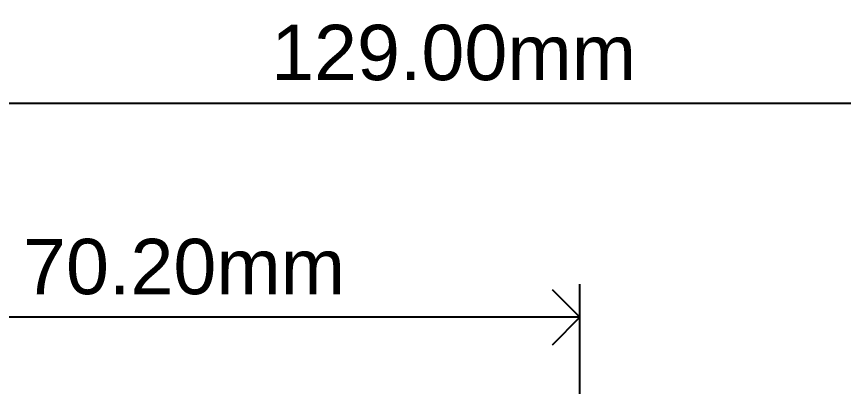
# Model space of a CAD drawing. Header units: millimetres. Extents: x 22 to 202, y 169 to 282.
# Drawn here: x 90.39 to 127.77, y 264.98 to 281.69 of the extents above; entities that cross this region are included whole.
import ezdxf

# ---------------------------------------------------------------- set-up
doc = ezdxf.new("R2010")
doc.units = ezdxf.units.MM
doc.header["$LTSCALE"] = 0.75
doc.layers.add('FD_Dimensions', color=7, linetype='Continuous', lineweight=25)
doc.styles.get("Standard").update_dxf_attribs({"font": 'arial.ttf'})
doc.dimstyles.new('Dim-ISO-25', dxfattribs={"dimtxt": 2.5, "dimasz": 2.5, "dimexe": 1.5, "dimexo": 0, "dimgap": 1, "dimtad": 1, "dimzin": 4, "dimdsep": 46, "dimtxsty": 'Standard', "dimblk": 'OPEN90', "dimcen": 0, "dimazin": 1, "dimtp": 0.1, "dimtm": 0.1, "dimtfac": 0.72, "dimtmove": 0, "dimatfit": 3, "dimfxl": 1, "dimtzin": 4, "dimarcsym": 0})

# ---------------------------------------------------------------- blocks, each defined once
blk = doc.blocks.new('_Open90')
at = {"color": 0, "linetype": 'ByBlock', "lineweight": -2}
for p, q in [((-0.5, 0.5), (0, 0)), ((0, 0), (-1, 0)), ((0, 0), (-0.5, -0.5))]:
    blk.add_line(p, q, dxfattribs=at)
blk = doc.blocks.new('*D25')
at = {"layer": 'Defpoints', "color": 0, "transparency": 16777216}
for p in [(174.649134, 277.767274), (45.649468, 262.385645), (174.649134, 259.019301)]:
    blk.add_point(p, dxfattribs=at)
at = {"layer": 'FD_Dimensions', "color": 0, "lineweight": -2, "transparency": 16777216}
for p, q in [((45.649468, 262.385645), (45.649468, 279.267274)), ((174.649134, 259.019301), (174.649134, 279.267274)), ((48.149468, 277.767274), (172.149134, 277.767274))]:
    blk.add_line(p, q, dxfattribs=at)
at = {"layer": 'FD_Dimensions', "color": 0, "lineweight": -2, "transparency": 16777216, "xscale": 2.5, "yscale": 2.5, "zscale": 2.5, "rotation": 180}
blk.add_blockref('_Open90', (45.649468, 277.767274), dxfattribs=at)
at = {"layer": 'FD_Dimensions', "color": 0, "lineweight": -2, "transparency": 16777216, "xscale": 2.5, "yscale": 2.5, "zscale": 2.5}
blk.add_blockref('_Open90', (174.649134, 277.767274), dxfattribs=at)
at = {"layer": 'FD_Dimensions', "color": 0, "transparency": 16777216, "insert": (110.149301, 280.04454), "char_height": 2.5, "attachment_point": 5}
blk.add_mtext('129.00mm', dxfattribs=at)
blk = doc.blocks.new('*D40')
at = {"layer": 'Defpoints', "color": 0, "transparency": 16777216}
for p in [(45.649468, 268.101096), (45.649468, 262.385645), (115.851515, 238.885574)]:
    blk.add_point(p, dxfattribs=at)
at = {"layer": 'FD_Dimensions', "color": 0, "lineweight": -2, "transparency": 16777216}
for p, q in [((45.649468, 262.385645), (45.649468, 269.601096)), ((115.851515, 238.885574), (115.851515, 269.601096)), ((113.351515, 268.101096), (48.149468, 268.101096))]:
    blk.add_line(p, q, dxfattribs=at)
at = {"layer": 'FD_Dimensions', "color": 0, "lineweight": -2, "transparency": 16777216, "xscale": 2.5, "yscale": 2.5, "zscale": 2.5, "rotation": 180}
blk.add_blockref('_Open90', (45.649468, 268.101096), dxfattribs=at)
at = {"layer": 'FD_Dimensions', "color": 0, "lineweight": -2, "transparency": 16777216, "xscale": 2.5, "yscale": 2.5, "zscale": 2.5}
blk.add_blockref('_Open90', (115.851515, 268.101096), dxfattribs=at)
at = {"layer": 'FD_Dimensions', "color": 0, "transparency": 16777216, "insert": (97.965378, 270.378363), "char_height": 2.5, "attachment_point": 5}
blk.add_mtext('70.20mm', dxfattribs=at)

msp = doc.modelspace()

# ---------------------------------------------------------------- dimensions: what is measured, and where the dimension line sits
at = {"layer": 'FD_Dimensions'}
for base, p1, p2, angle, picture, middle in [((174.649, 277.767), (45.649, 262.386), (174.649, 259.019), 360, '*D25', (110.149, 277.767)), ((45.649, 268.101), (115.852, 238.886), (45.649, 262.386), 180, '*D40', (97.965, 268.101))]:
    dim = msp.add_linear_dim(base=base, p1=p1, p2=p2, angle=angle, dimstyle='Dim-ISO-25', override={"dimlfac": 1, "dimpost": 'mm'}, dxfattribs=at)
    dim.commit()
    dim.dimension.update_dxf_attribs({"geometry": picture, "text_midpoint": middle, "dimtype": 160})

doc.saveas('drawing.dxf')
